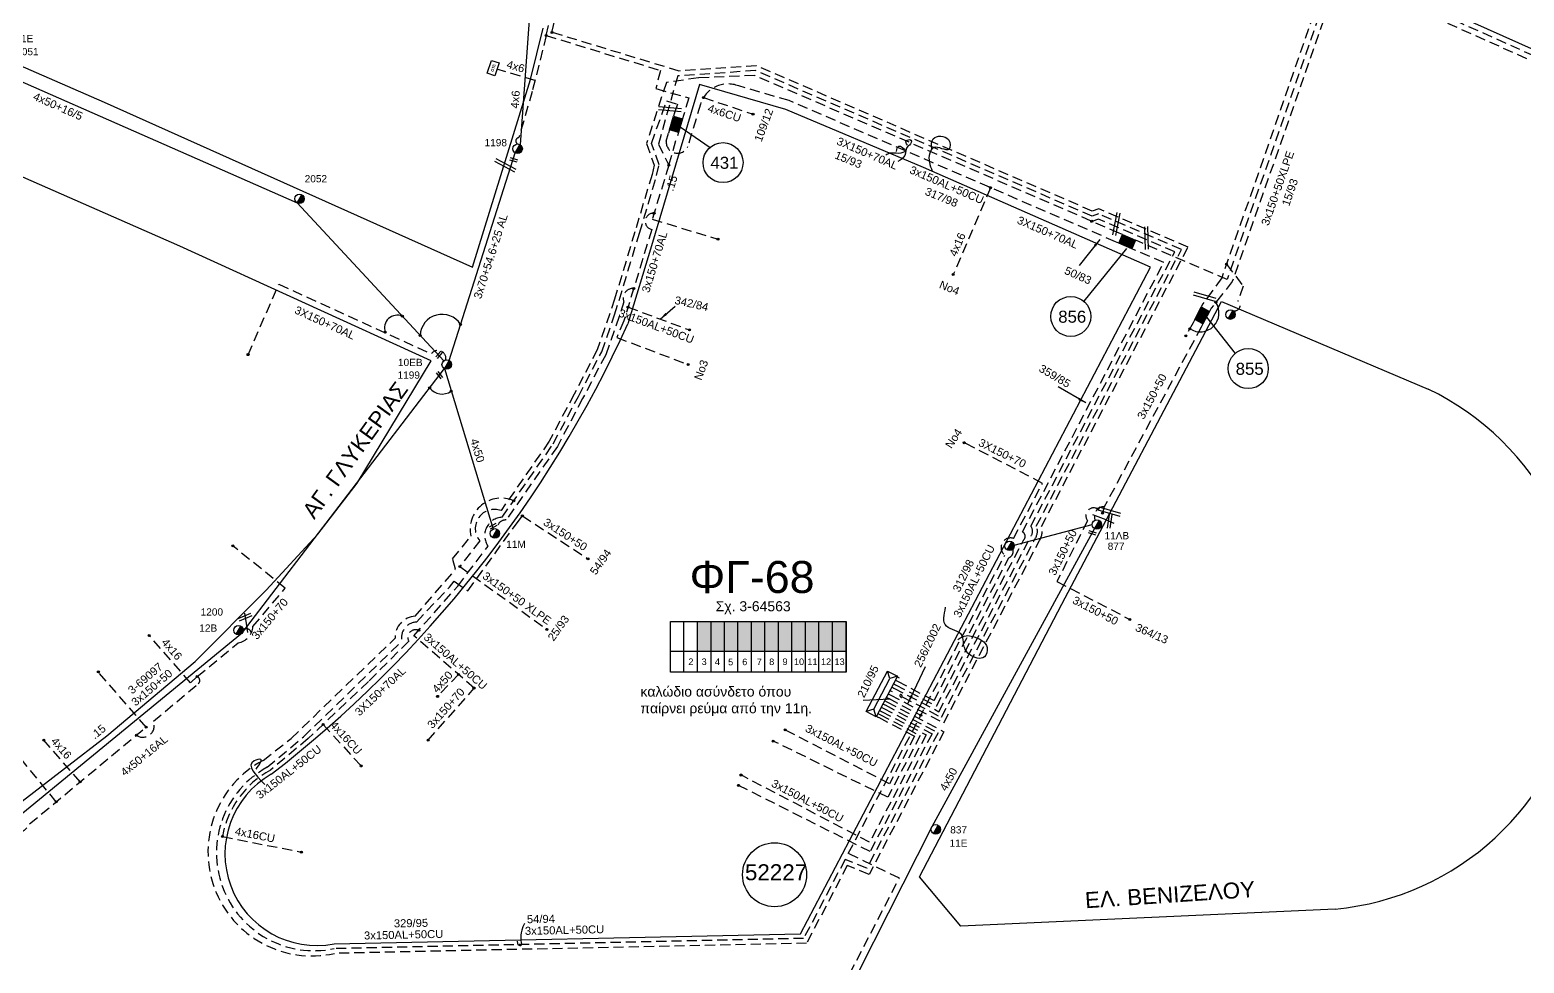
# Model space of a CAD drawing. Header units: millimetres. Extents: x -2590 to -1162, y 240 to 778.
# Drawn here: x -1652.4 to -1465.7, y 496 to 612.6 of the extents above; entities that cross this region are included whole.
import ezdxf
from ezdxf.enums import TextEntityAlignment as Align
from ezdxf.lldxf.tags import DXFTag

# ---------------------------------------------------------------- set-up
doc = ezdxf.new("R2010")
doc.units = ezdxf.units.MM
doc.linetypes.add('DASHED', pattern=[19.05, 12.7, -6.35])
for name, color, linetype in [('3x150+50', 7, 'Continuous'), ('3x150+50 XLPE', 7, 'SYN_LINE'), ('3x150+70', 7, 'Continuous'), ('3X150+70AL', 7, 'Continuous'), ('3x150AL+50CU', 7, 'Continuous'), ('4x16', 7, 'Continuous'), ('4x16CU', 7, 'Continuous'), ('4x50', 7, 'Continuous'), ('4x50+16_5', 7, 'Continuous'), ('4x50+16AL', 7, 'Continuous'), ('4x6', 7, 'SYN_LINE'), ('4x6CU', 7, 'Continuous'), ('Link Box 4 Διευθύνσεων', 7, 'Continuous'), ('Pillar OTE', 7, 'Continuous'), ('TEXT ΚΑΛΩΔΙΩΝ', 7, 'Continuous'), ('Άγνωστα', 7, 'Continuous'), ('ΑΓΝΩΣΤΟ ΕΝΑΕΡΙΟ ΚΑΛΩΔΙΟ', 7, 'Continuous'), ('ΑΓΝΩΣΤΟ ΥΠΟΓΕΙΟ ΚΑΛΩΔΙΟ', 7, 'DASHED'), ('Επιγραφές - Σχήματα', 7, 'Continuous'), ('Καλώδια ΧΤ   3x150+70AL', 7, 'DASHED'), ('Καλώδια ΧΤ   3x150AL+50CU', 7, 'DASHED'), ('Μηχανική τομή', 7, 'Continuous'), ('Στύλος ΦΜ', 7, 'Continuous'), ('Στύλος ΦΜ @ 1', 7, 'Continuous'), ('Συνδέσεις', 7, 'Continuous'), ('Συνεστραμμένα ΧΤ   3x70+54.6+25 AL', 7, 'SYN_LINE'), ('Τομή', 7, 'Continuous'), ('ΥΠΟΒΑΘΡΟ ΔΕΗ', 7, 'Continuous'), ('Υποσταθμός πόλεως', 7, 'Continuous'), ('Υπόβαθρο ΔΕΗ', 7, 'Continuous'), ('Υπόγεια Καλώδια Δικτύου ΧΤ   .10', 7, 'DASHED'), ('Υπόγεια Καλώδια Δικτύου ΧΤ   .15', 7, 'DASHED'), ('ΦΥΣΙΚΟ ΑΕΡΙΟ', 7, 'NATURAL_GAS_SUPPLY')]:
    doc.layers.add(name, color=color, linetype=linetype)
doc.styles.add('arial', font='ARIAL.TTF')
doc.styles.get("Standard").update_dxf_attribs({"font": 'ARIAL.TTF'})
tags = doc.linetypes.add('NATURAL_GAS_SUPPLY', pattern='A,12.7,-5.08,["ΦΑ",Standard,S=2.54,R=0,X=-2.54,Y=-1.27],-5.08', length=22.86).pattern_tags.tags
tags[6] = DXFTag(74, 10)
doc.linetypes.add('SYN_LINE', pattern='A,0.5,-0.0001,["/\\/\\/\\/",Standard,S=0.1,R=0,X=0,Y=-0.05],-0.25', length=0.7501)
doc.dimstyles.new('ISO-25', dxfattribs={"dimtxt": 2.5, "dimasz": 2.5, "dimexe": 1.25, "dimexo": 0.625, "dimtad": 1, "dimtxsty": 'Standard', "dimcen": 2.5, "dimadec": 0, "dimazin": 0, "dimtfac": 1, "dimtmove": 0, "dimatfit": 3, "dimfxl": 1, "dimarcsym": 0})

# ---------------------------------------------------------------- blocks, each defined once
blk = doc.blocks.new('ΥΠΑΡΧΩΝ ΤΣΙΜΕΝΤΕΝΙΟΣ ΣΤΥΛΟΣ')
at = {"layer": 'Στύλος ΦΜ'}
blk.add_hatch(color=256, dxfattribs=at).paths.add_polyline_path([(-1.29, -2.28, 0.574793), (2.62, 0, 0.268822), (1.3, 2.27)])
blk.add_line((-1.29, -2.28), (1.3, 2.27), dxfattribs=at)
blk.add_circle((0, 0), 2.62, dxfattribs=at)
at = {"layer": 'Στύλος ΦΜ', "flags": 4}
for tag, p in [('ΑΡΙΘΜΟΣ', (-4.68, 8.05)), ('ΤΥΠΟΣ', (-4.91, 3.03))]:
    blk.add_attdef(tag, p, '', height=4, dxfattribs=at)
blk = doc.blocks.new('ΥΠΟΣΤΑΘΜΟΣ ΠΟΛΕΩΣ 13 ΑΝΑΧΩΡΗΣΕΩΝ')
at = {"layer": 'Υποσταθμός πόλεως', "ltscale": 40}
for p, q in [((-11.12, -2.82), (-11.12, -4)), ((-9.53, -2.82), (-9.53, -4)), ((-7.77, -2.82), (-7.77, -4)), ((-5.99, -2.82), (-5.99, -4)), ((-4.14, -2.82), (-4.14, -4)), ((-2.3, -2.82), (-2.3, -4)), ((-0.43, -2.82), (-0.43, -4)), ((1.54, -2.82), (1.54, -4)), ((3.43, -2.82), (3.43, -4)), ((5.39, -2.82), (5.39, -4)), ((7.32, -2.82), (7.32, -4)), ((9.32, -2.82), (9.32, -4)), ((11.11, -2.82), (11.11, -4))]:
    blk.add_line(p, q, dxfattribs=at)
blk.add_lwpolyline([(-11.43, 2.82), (11.43, 2.82), (11.43, -2.82), (-11.43, -2.82)], close=True, dxfattribs=at)
for points in [[(-8.62, 0), (-11.43, 2.82)], [(-11.43, -2.82), (-8.62, 0)], [(-8.62, 0), (8.62, 0)], [(8.62, 0), (11.43, 2.82)], [(11.43, -2.82), (8.62, 0)]]:
    blk.add_lwpolyline(points, dxfattribs=at)
at = {"layer": 'Υποσταθμός πόλεως', "linetype": 'SYN_LINE', "ltscale": 40, "flags": 1}
for tag, p in [('ΜΕΤΑΣΧΗΜΑΤΙΣΜΟΣ', (12.22, 1.68)), ('ΙΣΧΥΣ', (12.2, -1.11)), ('ΑΡΙΘΜΟΣ', (12.32, -3.83))]:
    blk.add_attdef(tag, p, '', height=1.8, dxfattribs=at)
blk = doc.blocks.new('ΜΗΧΑΝΙΚΗ ΤΟΜΗ')
at = {"layer": 'Μηχανική τομή', "ltscale": 40}
for p, q in [((0, 0.76), (-3.79, 0.76)), ((0, -0.34), (-3.79, -0.34))]:
    blk.add_line(p, q, dxfattribs=at)
blk = doc.blocks.new('ΤΟΜΗ')
at = {"layer": 'Τομή', "ltscale": 40}
for p, q in [((-0.03, -1.92), (-11.4, -1.92)), ((-0.03, -3.42), (-11.4, -3.42))]:
    blk.add_line(p, q, dxfattribs=at)
blk = doc.blocks.new('_ΣΥΝΔΕΣΗ')
at = {"layer": 'Συνδέσεις', "linetype": 'SYN_LINE', "ltscale": 40}
blk.add_hatch(color=256, dxfattribs=at).paths.add_polyline_path([(0.5, -0.01, 1), (-0.5, -0.01, 1)])
at = {"layer": 'Συνδέσεις'}
blk.add_circle((0, -0.01), 0.5, dxfattribs=at)
blk = doc.blocks.new('LINK BOX 4 ΑΝΑΧΩΡΗΣΕΩΝ')
at = {"layer": 'Link Box 4 Διευθύνσεων', "ltscale": 40}
blk.add_hatch(color=256, dxfattribs=at).paths.add_polyline_path([(-3.54, 0), (-3.54, -4.67), (3.54, -4.67), (3.54, 0)])
for p, q in [((-3.54, 0), (-5.33, 0)), ((5.33, 0), (3.54, 0)), ((-3.54, -4.67), (-5.33, -4.67)), ((5.33, -4.67), (3.54, -4.67))]:
    blk.add_line(p, q, dxfattribs=at)
blk.add_lwpolyline([(-3.54, -4.67), (-3.54, 0), (3.54, 0), (3.54, -4.67)], close=True, dxfattribs=at)
blk = doc.blocks.new('PILLAR ΟΤΕ')
at = {"layer": 'Pillar OTE', "ltscale": 40}
blk.add_lwpolyline([(-3.31, 2.02), (3.39, 2.02), (3.39, -1.99), (-3.31, -1.99)], close=True, dxfattribs=at)
at = {"layer": 'Pillar OTE', "insert": (-1.81, 0.71), "char_height": 1.3575, "width": 109.961, "attachment_point": 1}
blk.add_mtext('{\\fArial|b1|i0|c161|p34;OTE}', dxfattribs=at)
blk = doc.blocks.new('τομή_')
at = {"layer": 'Επιγραφές - Σχήματα'}
for p, q in [((-1.29, -0.22), (0.13, 0.75)), ((-1.08, -0.46), (0.34, 0.51)), ((-0.66, 0.62), (-0.29, -0.37))]:
    blk.add_line(p, q, dxfattribs=at)

msp = doc.modelspace()

# ---------------------------------------------------------------- hatches: boundary and pattern name
at = {"layer": 'Καλώδια ΧΤ   3x150AL+50CU', "linetype": 'DASHED', "lineweight": -3, "ltscale": 0.2}
h = msp.add_hatch(color=27, dxfattribs=at)
h.dxf.hatch_style = 1
h.paths.add_polyline_path([(-1568.96, 535.04), (-1567.24, 535.03), (-1567.24, 538.72), (-1568.96, 538.72)])
h = msp.add_hatch(color=133, dxfattribs=at)
h.dxf.hatch_style = 1
h.paths.add_polyline_path([(-1565.59, 538.72), (-1567.24, 538.72), (-1567.24, 535.03), (-1565.59, 535.03)])
h = msp.add_hatch(color=62, dxfattribs=at)
h.dxf.hatch_style = 1
h.paths.add_polyline_path([(-1565.59, 535.03), (-1563.9, 535.03), (-1563.9, 538.72), (-1565.59, 538.72)])
h = msp.add_hatch(color=30, dxfattribs=at)
h.dxf.hatch_style = 1
h.paths.add_polyline_path([(-1563.9, 535.03), (-1562.2, 535.03), (-1562.2, 538.72), (-1563.9, 538.72)])
h = msp.add_hatch(color=2, dxfattribs=at)
h.dxf.hatch_style = 1
h.paths.add_polyline_path([(-1560.53, 535.03), (-1560.53, 538.72), (-1562.2, 538.72), (-1562.2, 535.03)])
h = msp.add_hatch(color=1, dxfattribs=at)
h.dxf.hatch_style = 1
h.paths.add_polyline_path([(-1558.84, 538.72), (-1560.53, 538.72), (-1560.53, 535.03), (-1558.84, 535.03)])
h = msp.add_hatch(color=85, dxfattribs=at)
h.dxf.hatch_style = 1
h.paths.add_polyline_path([(-1557.17, 538.72), (-1558.86, 538.72), (-1558.86, 535.03), (-1557.17, 535.03)])
h = msp.add_hatch(color=173, dxfattribs=at)
h.dxf.hatch_style = 1
h.paths.add_polyline_path([(-1555.48, 538.71), (-1557.18, 538.71), (-1557.18, 535.03), (-1555.48, 535.02)])
h = msp.add_hatch(color=5, dxfattribs=at)
h.dxf.hatch_style = 1
h.paths.add_polyline_path([(-1553.79, 538.71), (-1555.48, 538.71), (-1555.48, 535.02), (-1553.79, 535.02)])
h = msp.add_hatch(color=151, dxfattribs=at)
h.dxf.hatch_style = 1
h.paths.add_polyline_path([(-1552.09, 538.71), (-1553.79, 538.71), (-1553.79, 535.02), (-1552.09, 535.02)])
h = msp.add_hatch(color=6, dxfattribs=at)
h.dxf.hatch_style = 1
h.paths.add_polyline_path([(-1550.4, 538.71), (-1552.09, 538.71), (-1552.09, 535.02), (-1550.4, 535.02)])

# ---------------------------------------------------------------- linework, layer by layer
at = {"layer": '3x150+50', "color": 30, "linetype": 'DASHED', "lineweight": -3, "ltscale": 0.1}
for points in [[(-1506.02, 575.52), (-1518.14, 553.07, 0.5406), (-1519.28, 551.39, -11.414149)], [(-1518.93, 552.79, 0.81089), (-1520.24, 551.32), (-1524.06, 543.71), (-1514.94, 538.99)]]:
    msp.add_lwpolyline(points, format="xyb", dxfattribs=at)
msp.add_lwpolyline([(-1507.05, 576.06), (-1507.94, 574.41)], dxfattribs=at)
at = {"layer": '3x150+50', "color": 2, "linetype": 'DASHED', "lineweight": -3, "ltscale": 0.1}
msp.add_lwpolyline([(-1599.96, 543.01), (-1599.36, 543.75), (-1597.66, 542.56), (-1591.48, 551.05), (-1590.84, 551.93), (-1582.64, 546.56)], dxfattribs=at)
at = {"layer": '3x150+50', "color": 1, "linetype": 'DASHED', "lineweight": -3, "ltscale": 0.1}
msp.add_lwpolyline([(-1637.83, 525.53), (-1643.81, 532.43)], dxfattribs=at)
at = {"layer": '3x150+50 XLPE', "color": 30, "linetype": 'DASHED', "lineweight": -3, "ltscale": 0.1}
msp.add_lwpolyline([(-1486.43, 642.77), (-1478.65, 639.88), (-1486.95, 617.6), (-1490.11, 615.67), (-1502.14, 581.21), (-1504.78, 577.87)], dxfattribs=at)
at = {"layer": '3x150+50 XLPE', "color": 6, "linetype": 'DASHED', "lineweight": -3, "ltscale": 0.1}
msp.add_lwpolyline([(-1598.64, 545.59), (-1587.77, 537.75)], dxfattribs=at)
at = {"layer": '3x150+70', "color": 1, "linetype": 'DASHED', "lineweight": -3, "ltscale": 0.1}
msp.add_lwpolyline([(-1525.86, 555.99), (-1535.64, 561.07)], dxfattribs=at)
msp.add_lwpolyline([(-1631.45, 531.85), (-1626.35, 536.06, 0.342453), (-1624.49, 538.1), (-1620.47, 542.9), (-1627.01, 548.17)], format="xyb", dxfattribs=at)
at = {"layer": '3x150+70', "color": 85, "linetype": 'DASHED', "lineweight": -3, "ltscale": 0.1}
msp.add_lwpolyline([(-1602.62, 523.9), (-1596.84, 530.38)], dxfattribs=at)
at = {"layer": '3x150+70', "color": 1, "linetype": 'DASHED', "lineweight": -3, "ltscale": 0.1}
msp.add_arc((-1625.34, 537.17), 0.655, 13.1552, 125.6395, dxfattribs=at)
at = {"layer": '3X150+70AL', "color": 5, "linetype": 'DASHED', "lineweight": -3, "ltscale": 0.1}
msp.add_lwpolyline([(-1516.74, 586.18), (-1557.5, 603.81), (-1563.81, 605.64, 0.43247), (-1568.6, 603.36), (-1570.17, 598.09, -0.856005), (-1572.86, 598.74), (-1572.58, 599.73)], format="xyb", dxfattribs=at)
at = {"layer": '3X150+70AL', "color": 6, "linetype": 'DASHED', "lineweight": -3, "ltscale": 0.1}
msp.add_lwpolyline([(-1625.11, 572.06), (-1621.26, 580.87), (-1602.2, 572.17, -0.811904), (-1600.41, 571.41, -694.560373)], format="xyb", dxfattribs=at)
at = {"layer": '3X150+70AL', "color": 85, "linetype": 'DASHED', "lineweight": -3, "ltscale": 0.1}
msp.add_lwpolyline([(-1603.8, 537.62, 0.695798), (-1605.04, 536.27), (-1610.07, 531.24), (-1617.58, 524.1), (-1622.32, 520.16, 0.226917), (-1628.31, 511.87)], format="xyb", dxfattribs=at)
at = {"layer": '3x150AL+50CU', "color": 85, "linetype": 'DASHED', "lineweight": -3, "ltscale": 0.1}
msp.add_lwpolyline([(-1545.32, 528.71), (-1538.17, 524.96), (-1547.53, 507.12), (-1550.24, 508.24), (-1555.33, 498.54), (-1614.32, 497.26, -0.874096), (-1623.22, 521.38), (-1619.74, 524.11), (-1606.72, 536.63, -0.412815), (-1604.21, 539.4), (-1599.19, 545.25), (-1599.56, 546.54), (-1597.28, 549.4, -0.611648), (-1591.92, 553.82)], format="xyb", dxfattribs=at)
at = {"layer": '3x150AL+50CU', "color": 2, "linetype": 'DASHED', "lineweight": -3, "ltscale": 0.1}
msp.add_lwpolyline([(-1545.53, 528.3), (-1538.91, 524.83), (-1547.81, 507.89), (-1550.52, 509.01), (-1555.7, 499.13), (-1614.34, 497.86, -0.862003), (-1622.73, 520.51), (-1618.16, 524.33), (-1605.89, 536.28, -0.468856), (-1604.06, 538.66), (-1599.96, 543.01)], format="xyb", dxfattribs=at)
at = {"layer": '3x150AL+50CU', "color": 62, "linetype": 'DASHED', "lineweight": -3, "ltscale": 0.1}
msp.add_lwpolyline([(-1545.75, 527.89), (-1539.66, 524.7), (-1547.39, 509.98), (-1563.85, 518.26)], dxfattribs=at)
at = {"layer": '3x150AL+50CU', "color": 30, "linetype": 'DASHED', "lineweight": -3, "ltscale": 0.1}
msp.add_lwpolyline([(-1545.95, 527.5), (-1540.4, 524.58), (-1547.45, 511.14), (-1563.52, 519.55)], dxfattribs=at)
at = {"layer": '3x150AL+50CU', "color": 133, "linetype": 'DASHED', "lineweight": -3, "ltscale": 0.1}
msp.add_lwpolyline([(-1546.16, 527.11), (-1541.13, 524.47), (-1545.18, 516.76), (-1559.49, 523.79)], dxfattribs=at)
at = {"layer": '3x150AL+50CU', "color": 27, "linetype": 'DASHED', "lineweight": -3, "ltscale": 0.1}
msp.add_lwpolyline([(-1546.34, 526.76), (-1541.85, 524.4), (-1544.96, 518.46), (-1558.02, 525.18)], dxfattribs=at)
at = {"layer": '4x16', "color": 5, "linetype": 'DASHED', "lineweight": -3, "ltscale": 0.1}
msp.add_lwpolyline([(-1532.34, 592.93), (-1537.01, 582.1)], dxfattribs=at)
at = {"layer": '4x16', "color": 1, "linetype": 'DASHED', "lineweight": -3, "ltscale": 0.1}
for points in [[(-1632.3, 531.07), (-1637.46, 536.98)], [(-1631.45, 531.85), (-1632.3, 531.07)], [(-1649.08, 516.2), (-1656.74, 525.56)], [(-1646.08, 518.68), (-1650.63, 523.92)]]:
    msp.add_lwpolyline(points, dxfattribs=at)
at = {"layer": '4x16CU', "color": 85, "linetype": 'DASHED', "lineweight": -3, "ltscale": 0.1}
for points in [[(-1615.74, 525.86), (-1610.98, 520.68)], [(-1628.31, 511.87), (-1618.45, 509.92)]]:
    msp.add_lwpolyline(points, dxfattribs=at)
at = {"layer": '4x50', "color": 27, "linetype": 'Continuous', "lineweight": -3, "ltscale": 0.1}
msp.add_lwpolyline([(-1600.58, 570.32), (-1594.5, 550.28)], dxfattribs=at)
at = {"layer": '4x50', "color": 151, "linetype": 'Continuous', "lineweight": -3, "ltscale": 0.1}
msp.add_lwpolyline([(-1519.35, 550.33), (-1539.7, 513.07), (-1554.23, 484.33)], dxfattribs=at)
at = {"layer": '4x50', "color": 85, "linetype": 'DASHED', "lineweight": -3, "ltscale": 0.1}
msp.add_lwpolyline([(-1598.82, 532.11), (-1601.42, 529.38)], dxfattribs=at)
at = {"layer": '4x50+16_5', "color": 6, "linetype": 'Continuous', "lineweight": -3, "ltscale": 0.1}
msp.add_lwpolyline([(-1685.64, 621.21), (-1655.02, 606.91), (-1618.98, 591.04), (-1600.65, 571.3)], dxfattribs=at)
at = {"layer": '4x50+16AL', "color": 27, "linetype": 'Continuous', "lineweight": -3, "ltscale": 0.1}
msp.add_lwpolyline([(-1681.86, 511.62), (-1653.97, 514.25), (-1625.79, 537.37), (-1600.58, 570.32)], dxfattribs=at)
at = {"layer": '4x6', "color": 5, "linetype": 'SYN_LINE', "lineweight": -3, "ltscale": 10}
msp.add_lwpolyline([(-1589.83, 616.21), (-1591.13, 598.32)], dxfattribs=at)
at = {"layer": '4x6', "color": 5, "linetype": 'DASHED', "lineweight": -3, "ltscale": 0.1}
msp.add_lwpolyline([(-1589.26, 606.33), (-1594.01, 607.72)], dxfattribs=at)
at = {"layer": '4x6CU', "color": 5, "linetype": 'DASHED', "lineweight": -3, "ltscale": 0.1}
msp.add_lwpolyline([(-1568.22, 604.18), (-1562.02, 602.12)], dxfattribs=at)
at = {"layer": 'Pillar OTE', "lineweight": -3, "ltscale": 40}
for points in [[(-1572.34, 532.4), (-1572.34, 538.72), (-1550.4, 538.71), (-1550.4, 532.38), (-1572.34, 532.4)], [(-1570.68, 532.4), (-1570.68, 538.72)], [(-1568.96, 532.4), (-1568.96, 538.72)], [(-1567.24, 532.39), (-1567.24, 538.72)], [(-1565.59, 532.39), (-1565.59, 538.72)], [(-1563.9, 532.39), (-1563.9, 538.72)], [(-1562.2, 532.39), (-1562.2, 538.72)], [(-1560.53, 532.39), (-1560.53, 538.72)], [(-1558.84, 532.39), (-1558.84, 538.72)], [(-1557.17, 532.38), (-1557.17, 538.71)], [(-1555.48, 532.38), (-1555.48, 538.71)], [(-1553.79, 532.38), (-1553.79, 538.71)], [(-1552.09, 532.38), (-1552.09, 538.71)], [(-1550.4, 532.38), (-1550.4, 538.71)], [(-1572.34, 535.04), (-1550.4, 535.02)]]:
    msp.add_lwpolyline(points, dxfattribs=at)
at = {"layer": 'ΑΓΝΩΣΤΟ ΕΝΑΕΡΙΟ ΚΑΛΩΔΙΟ', "color": 30, "linetype": 'Continuous', "lineweight": -3, "ltscale": 0.1}
msp.add_lwpolyline([(-1518.14, 553.07), (-1518.36, 552.27)], dxfattribs=at)
at = {"layer": 'ΑΓΝΩΣΤΟ ΥΠΟΓΕΙΟ ΚΑΛΩΔΙΟ', "color": 151, "lineweight": -3, "ltscale": 0.1}
msp.add_lwpolyline([(-1486.65, 642.2), (-1479.53, 639.54), (-1487.52, 618.07), (-1490.69, 616.13), (-1502.8, 581.44), (-1513.83, 586.19)], dxfattribs=at)
at = {"layer": 'ΑΓΝΩΣΤΟ ΥΠΟΓΕΙΟ ΚΑΛΩΔΙΟ', "color": 27, "lineweight": -3, "ltscale": 0.1}
msp.add_lwpolyline([(-1487.32, 640.48), (-1482.14, 638.55), (-1489.15, 619.71), (-1453.84, 603.91), (-1452.36, 602.89), (-1426.93, 591.51, 0.196898), (-1405.69, 595.61, -0.976434), (-1405.34, 595.31), (-1406.33, 594.7)], format="xyb", dxfattribs=at)
at = {"layer": 'ΑΓΝΩΣΤΟ ΥΠΟΓΕΙΟ ΚΑΛΩΔΙΟ', "color": 62, "lineweight": -3, "ltscale": 0.1}
msp.add_lwpolyline([(-1487.1, 641.05), (-1481.27, 638.88), (-1488.27, 620.08), (-1453.23, 604.4, 0.435143), (-1451.45, 603.61)], format="xyb", dxfattribs=at)
at = {"layer": 'ΑΓΝΩΣΤΟ ΥΠΟΓΕΙΟ ΚΑΛΩΔΙΟ', "color": 6, "lineweight": -3, "ltscale": 0.1}
for points in [[(-1487.54, 639.9), (-1483.01, 638.21), (-1489.33, 621.26, -0.229633), (-1491.35, 616.36), (-1503.46, 581.67), (-1505.81, 578.42)], [(-1502.86, 583.39), (-1500.78, 580.61), (-1501.44, 578.81, -0.849248), (-1502.09, 577.58, 0.357313)]]:
    msp.add_lwpolyline(points, format="xyb", dxfattribs=at)
at = {"layer": 'Καλώδια ΧΤ   3x150+70AL', "color": 5, "linetype": 'DASHED', "lineweight": -3, "ltscale": 0.1}
for points in [[(-1574.39, 589.73, 0.933146), (-1574.68, 587.71), (-1578.16, 576.3), (-1579.04, 574.21)], [(-1576.93, 580.35, 0.536775), (-1578.16, 578.67), (-1578.74, 576.84), (-1580.43, 572.06), (-1583.31, 566.58), (-1586.46, 560.61), (-1592.86, 551.41, 0.459073), (-1593.98, 550.25)]]:
    msp.add_lwpolyline(points, format="xyb", dxfattribs=at)
msp.add_lwpolyline([(-1579.04, 574.21), (-1570.11, 570.83)], dxfattribs=at)
at = {"layer": 'Καλώδια ΧΤ   3x150AL+50CU', "color": 5, "linetype": 'DASHED', "lineweight": -3, "ltscale": 0.1}
for points in [[(-1587.85, 611.94, 0.380479), (-1608.04, 651.73, 0.20553), (-1609.36, 652.54)], [(-1587.85, 611.94), (-1589.61, 604.94), (-1591.27, 599.18, 0.766105), (-1591.43, 598.39, 3.966837)], [(-1543.37, 529.33), (-1538.49, 526.76), (-1526.77, 549.1, 0.259627), (-1526.63, 550.65), (-1508.5, 585.2), (-1518.84, 589.65), (-1519.67, 589.37), (-1561.71, 607.56), (-1571.43, 606.89), (-1573.84, 598.37), (-1572.54, 595.76)], [(-1544.21, 530.83), (-1539.11, 528.16), (-1528.23, 548.88, 0.522536), (-1528.36, 549.93), (-1510.71, 583.57), (-1510.71, 583.57), (-1514.3, 585.12)]]:
    msp.add_lwpolyline(points, format="xyb", dxfattribs=at)
at = {"layer": 'Καλώδια ΧΤ   3x150AL+50CU', "color": 173, "linetype": 'DASHED', "lineweight": -3, "ltscale": 0.1}
msp.add_lwpolyline([(-1544.87, 529.56), (-1538.18, 526.05), (-1526.28, 548.76, 0.222666), (-1525.98, 550.6), (-1507.67, 585.5), (-1518.82, 590.29), (-1519.64, 590.01), (-1561.61, 608.17), (-1571.26, 607.5), (-1587.13, 612.33)], format="xyb", dxfattribs=at)
at = {"layer": 'Καλώδια ΧΤ   3x150AL+50CU', "color": 5, "linetype": 'DASHED', "lineweight": -3, "ltscale": 0.1}
for points in [[(-1587.85, 611.94), (-1573.59, 607.58), (-1574.15, 605.31), (-1570.03, 604.15), (-1570.71, 601.95)], [(-1577.64, 578.01), (-1569.97, 575.15)]]:
    msp.add_lwpolyline(points, dxfattribs=at)
at = {"layer": 'Καλώδια ΧΤ   3x150AL+50CU', "color": 6, "linetype": 'DASHED', "lineweight": -3, "ltscale": 0.1}
for points in [[(-1516.28, 587.25), (-1561.81, 606.95), (-1561.81, 606.95), (-1568.82, 606.64), (-1572.85, 606.09), (-1575.32, 598.47), (-1574.38, 595.74), (-1574.64, 594.59), (-1576.78, 587.41), (-1579.31, 579.02), (-1579.31, 579.02), (-1581.48, 572.67), (-1584.37, 567.14), (-1587.49, 561.24), (-1593.5, 552.59, 0.765614), (-1596.17, 548.82), (-1598.64, 545.59)], [(-1544.43, 530.41), (-1538.8, 527.46), (-1527.27, 549.43, 0.331492), (-1527.32, 550.63), (-1509.33, 584.91), (-1518.87, 589.01), (-1519.71, 588.72)]]:
    msp.add_lwpolyline(points, format="xyb", dxfattribs=at)
at = {"layer": 'Καλώδια ΧΤ   3x150AL+50CU', "color": 85, "linetype": 'DASHED', "lineweight": -3, "ltscale": 0.1}
msp.add_lwpolyline([(-1596.84, 530.38), (-1604.39, 536.95), (-1598.91, 543.15), (-1595.13, 548.14, -0.592835), (-1593.36, 551.75), (-1586.98, 560.93), (-1583.84, 566.86), (-1580.93, 572.43), (-1579.31, 577.03), (-1579.31, 577.03), (-1576.21, 587.24), (-1574.06, 594.44), (-1573.76, 595.78), (-1574.69, 598.47), (-1572.82, 603.8), (-1571.45, 603.36), (-1571.83, 602.29)], format="xyb", dxfattribs=at)
at = {"layer": 'Καλώδια ΧΤ   3x150AL+50CU', "color": 1, "linetype": 'DASHED', "lineweight": -3, "ltscale": 0.1}
for points in [[(-1550.63, 484.77), (-1553.3, 484.75, -0.60825), (-1554.34, 486.28), (-1543.74, 506.64), (-1550.12, 509.75), (-1530.57, 547.02, -0.844289), (-1529.47, 549.11), (-1525.86, 555.99)], [(-1639.06, 524.52, 0.751789), (-1636.94, 526.27), (-1631.33, 530.94, 0.550445), (-1631.45, 531.85)]]:
    msp.add_lwpolyline(points, format="xyb", dxfattribs=at)
at = {"layer": 'Καλώδια ΧΤ   3x150AL+50CU', "color": 151, "linetype": 'DASHED', "lineweight": -3, "ltscale": 0.1}
msp.add_lwpolyline([(-1543.98, 531.27), (-1539.41, 528.87), (-1530.07, 546.69, 0.415144), (-1529.57, 547.75)], format="xyb", dxfattribs=at)
at = {"layer": 'Καλώδια ΧΤ   3x150AL+50CU', "color": 1, "linetype": 'DASHED', "lineweight": -3, "ltscale": 0.1}
msp.add_lwpolyline([(-1545.1, 529.13), (-1541.07, 527.01)], dxfattribs=at)
at = {"layer": 'Καλώδια ΧΤ   3x150AL+50CU', "color": 5, "linetype": 'DASHED', "lineweight": -3, "ltscale": 0.1}
msp.add_open_spline([(-1543.37, 529.33), (-1543.4, 529.6), (-1543.67, 529.62), (-1543.7, 529.43), (-1543.57, 529.26), (-1543.47, 529.24)], degree=3, dxfattribs=at)
at = {"layer": 'Συνεστραμμένα ΧΤ   3x70+54.6+25 AL', "color": 6, "linetype": 'SYN_LINE', "lineweight": -3, "ltscale": 10}
msp.add_lwpolyline([(-1600, 571.34), (-1591.72, 597.29)], dxfattribs=at)
at = {"layer": 'Συνεστραμμένα ΧΤ   3x70+54.6+25 AL', "color": 151, "linetype": 'SYN_LINE', "lineweight": -3, "ltscale": 10}
msp.add_lwpolyline([(-1529.39, 548.27), (-1519.65, 550.84)], dxfattribs=at)
at = {"layer": 'ΥΠΟΒΑΘΡΟ ΔΕΗ', "lineweight": -3}
for points in [[(-1457.72, 679.49), (-1481.3, 617.73), (-1425.96, 592.97)], [(-1685.31, 622.07), (-1643.08, 603.6), (-1597.08, 583), (-1589.81, 606.45), (-1588.25, 612.84)], [(-1658.67, 512.19), (-1642.76, 524.43), (-1631.73, 533.74), (-1622.86, 542.66), (-1616.4, 549.64), (-1611.49, 556.01), (-1602.25, 571.31), (-1633.62, 585.64), (-1691.09, 610.85)], [(-1614.35, 498.46), (-1556.07, 499.72), (-1512.37, 582.98), (-1540.72, 595.46), (-1557.91, 602.68), (-1568.72, 605.82), (-1574.7, 585.66), (-1577.66, 575.91)], [(-1489.29, 502.8), (-1536.06, 500.67), (-1541.22, 506.84), (-1523.45, 540.88), (-1503.49, 578.73), (-1477.68, 567.77)], [(-1517.92, 551.42), (-1519.57, 552.04)], [(-1625.39, 538.75), (-1625.17, 537.36)]]:
    msp.add_lwpolyline(points, dxfattribs=at)
at = {"layer": 'ΥΠΟΒΑΘΡΟ ΔΕΗ', "lineweight": -3, "ltscale": 0.1}
for centre, radius, start, end in [((-1606.46, 575.4), 1.6, 66.859, 199.0737), ((-1600.87, 574.38), 2.73, 32.3604, 177.9909), ((-1506.17, 577.29), 2.37, 237.0306, 33.6144), ((-1600.86, 569.13), 1.98, 217.6864, 304.7576)]:
    msp.add_arc(centre, radius, start, end, dxfattribs=at)
at = {"layer": 'ΥΠΟΒΑΘΡΟ ΔΕΗ', "lineweight": -3}
for centre, radius, start, end in [((-1713.58, 637.78), 149.34, 307.7115, 335.525), ((-1492.51, 536.9), 34.25, 275.391, 64.3482), ((-1616.54, 509.7), 11.45, 119.7794, 281.0407)]:
    msp.add_arc(centre, radius, start, end, dxfattribs=at)
for points in [[(-1539.7, 597.77), (-1539.5, 599.04), (-1537.61, 598.93), (-1537.53, 597.75), (-1539.45, 597.93), (-1539.95, 597.24), (-1539.64, 594.99)], [(-1544.08, 597.47), (-1543.82, 598.12), (-1543.03, 597.55), (-1543.82, 597.22), (-1544.93, 597.23), (-1545.44, 597.01)], [(-1542.74, 598.26), (-1542.9, 598.77), (-1542.3, 598.88), (-1542.47, 598.25), (-1542.69, 598.1), (-1543.06, 596.96), (-1543.91, 596.22)], [(-1536.44, 536.5), (-1535.38, 536.95), (-1534.55, 536.85), (-1532.78, 535.46), (-1533.1, 534.31), (-1535.02, 534.66), (-1535.72, 535.91), (-1535.86, 536.93), (-1537.87, 538.15), (-1537.96, 540.5)], [(-1624.11, 520.29), (-1623.53, 521.49), (-1624.36, 521.32), (-1623.02, 518.37)]]:
    msp.add_spline(points, degree=3, dxfattribs=at)
msp.add_open_spline([(-1590.58, 501), (-1591.21, 499.76), (-1590.87, 498.37), (-1591.05, 498.09), (-1591.47, 498.35), (-1591.43, 498.79)], degree=3, dxfattribs=at)
at = {"layer": 'Υπόβαθρο ΔΕΗ', "lineweight": -3}
for points in [[(-1571.12, 600.55), (-1567.39, 597.97)], [(-1515.38, 585.33), (-1520.7, 578.75)], [(-1505.37, 576.75), (-1501.78, 572.22)]]:
    msp.add_lwpolyline(points, dxfattribs=at)
for centre in [(-1565.77, 596.06), (-1522.32, 576.84), (-1500.15, 570.33)]:
    msp.add_circle(centre, 2.5, dxfattribs=at)
at = {"layer": 'Υπόβαθρο ΔΕΗ', "lineweight": -3, "ltscale": 0.1}
msp.add_circle((-1559.33, 507.09), 4, dxfattribs=at)
at = {"layer": 'Υπόγεια Καλώδια Δικτύου ΧΤ   .10', "color": 173, "linetype": 'DASHED', "lineweight": -3, "ltscale": 0.1}
msp.add_arc((-1620.31, 620.48), 34.16, 346.1895, 33.6963, dxfattribs=at)
at = {"layer": 'Υπόγεια Καλώδια Δικτύου ΧΤ   .15', "color": 5, "linetype": 'DASHED', "lineweight": -3, "ltscale": 0.1}
for points in [[(-1572.54, 595.76), (-1571.47, 599.4)], [(-1572.54, 595.76), (-1574.61, 588.99), (-1566.4, 586.5)]]:
    msp.add_lwpolyline(points, dxfattribs=at)
at = {"layer": 'Υπόγεια Καλώδια Δικτύου ΧΤ   .15', "color": 1, "linetype": 'DASHED', "lineweight": -3, "ltscale": 0.1}
msp.add_lwpolyline([(-1655.58, 512.95, 0.527548), (-1652.4, 513.43), (-1637.84, 525.54)], format="xyb", dxfattribs=at)

# ---------------------------------------------------------------- block references
at = {"layer": 'Link Box 4 Διευθύνσεων', "lineweight": -3}
for p, xscale, yscale, zscale, rotation in [((-1572.21, 601.01), 0.2499999999999997, 0.2499999999999997, 0.2499999999999997, 73.45285643760931), ((-1515.06, 586.72), 0.2499999999999996, 0.2499999999999996, 0.2499999999999996, 336.6021078755791), ((-1506.43, 577.24), 0.2499999999999996, 0.2499999999999996, 0.2499999999999996, 62.19367138701966)]:
    msp.add_blockref('LINK BOX 4 ΑΝΑΧΩΡΗΣΕΩΝ', p, dxfattribs=dict(at, xscale=xscale, yscale=yscale, zscale=zscale, rotation=rotation))
at = {"layer": 'Pillar OTE', "linetype": 'Continuous', "lineweight": -3, "xscale": 0.25, "yscale": 0.25, "rotation": 72.15555066218589}
msp.add_blockref('PILLAR ΟΤΕ', (-1594.48, 607.86), dxfattribs=at)
at = {"layer": 'Επιγραφές - Σχήματα'}
for p, rotation in [((-1517.01, 551.48), 46.97950465974979), ((-1625.03, 539.05), 348.7596542369203)]:
    msp.add_blockref('τομή_', p, dxfattribs=dict(at, rotation=rotation))
at = {"layer": 'Μηχανική τομή', "lineweight": -3}
for p, xscale, yscale, zscale, rotation in [((-1592.37, 596.61), 0.2499999999999677, 0.2499999999999677, 0.2499999999999677, 163.0441804837967), ((-1601.59, 571.73), 0.2499999999999677, 0.2499999999999677, 0.2499999999999677, 229.0359132705886), ((-1601.47, 569.93), 0.2499999999999676, 0.2499999999999676, 0.2499999999999676, 127.6112509917474), ((-1594.92, 550.47), 0.2499999999999677, 0.2499999999999677, 0.2499999999999677, 208.586378976689), ((-1520.1, 550.02), 0.2499999999999677, 0.2499999999999677, 0.2499999999999677, 163.0441804837967)]:
    msp.add_blockref('ΜΗΧΑΝΙΚΗ ΤΟΜΗ', p, dxfattribs=dict(at, xscale=xscale, yscale=yscale, zscale=zscale, rotation=rotation))
at = {"layer": 'Στύλος ΦΜ @ 1', "lineweight": -3, "ltscale": 40}
ref = msp.add_blockref('ΥΠΑΡΧΩΝ ΤΣΙΜΕΝΤΕΝΙΟΣ ΣΤΥΛΟΣ', (-1654.73, 607.43), dxfattribs=dict(at, xscale=0.2249999999999943, yscale=0.2249999999999943, zscale=0.2249999999999943))
ref.add_attrib('ΤΥΠΟΣ', '11E', dxfattribs={"layer": 'Στύλος ΦΜ', "height": 0.9, "flags": 4}).set_placement((-1654.17, 610.84), align=Align.BOTTOM_LEFT)
ref.add_attrib('ΑΡΙΘΜΟΣ', '2051', (-1654.07, 609.48), dxfattribs={"layer": 'Στύλος ΦΜ', "height": 0.9, "flags": 4})
ref = msp.add_blockref('ΥΠΑΡΧΩΝ ΤΣΙΜΕΝΤΕΝΙΟΣ ΣΤΥΛΟΣ', (-1591.43, 597.8), dxfattribs=dict(at, xscale=0.2249999999999943, yscale=0.2249999999999943, zscale=0.2249999999999943))
ref.add_attrib('ΑΡΙΘΜΟΣ', '1198', (-1595.56, 598.11), dxfattribs={"layer": 'Στύλος ΦΜ', "height": 0.9, "flags": 4})
ref = msp.add_blockref('ΥΠΑΡΧΩΝ ΤΣΙΜΕΝΤΕΝΙΟΣ ΣΤΥΛΟΣ', (-1618.69, 591.55), dxfattribs=dict(at, xscale=0.2249999999999943, yscale=0.2249999999999943, zscale=0.2249999999999943))
ref.add_attrib('ΑΡΙΘΜΟΣ', '2052', (-1618.03, 593.6), dxfattribs={"layer": 'Στύλος ΦΜ', "height": 0.9, "flags": 4})
for p, xscale, yscale, zscale in [((-1502.38, 577.07), 0.225, 0.225, 0.225), ((-1529.97, 548.18), 0.2249999999999943, 0.2249999999999943, 0.2249999999999943)]:
    msp.add_blockref('ΥΠΑΡΧΩΝ ΤΣΙΜΕΝΤΕΝΙΟΣ ΣΤΥΛΟΣ', p, dxfattribs=dict(at, xscale=xscale, yscale=yscale, zscale=zscale))
ref = msp.add_blockref('ΥΠΑΡΧΩΝ ΤΣΙΜΕΝΤΕΝΙΟΣ ΣΤΥΛΟΣ', (-1600.29, 570.83), dxfattribs=dict(at, xscale=0.2249999999999943, yscale=0.2249999999999943, zscale=0.2249999999999943))
ref.add_attrib('ΤΥΠΟΣ', '10EB', dxfattribs={"layer": 'Στύλος ΦΜ', "height": 0.9, "flags": 4}).set_placement((-1606.38, 570.38), align=Align.BOTTOM_LEFT)
ref.add_attrib('ΑΡΙΘΜΟΣ', '1199', (-1606.43, 569.07), dxfattribs={"layer": 'Στύλος ΦΜ', "height": 0.9, "flags": 4})
ref = msp.add_blockref('ΥΠΑΡΧΩΝ ΤΣΙΜΕΝΤΕΝΙΟΣ ΣΤΥΛΟΣ', (-1519.06, 550.84), dxfattribs=dict(at, xscale=0.2249999999999943, yscale=0.2249999999999943, zscale=0.2249999999999943))
ref.add_attrib('ΤΥΠΟΣ', '11ΛΒ', dxfattribs={"layer": 'Στύλος ΦΜ', "height": 0.9, "flags": 4}).set_placement((-1518.11, 548.73), align=Align.BOTTOM_LEFT)
ref.add_attrib('ΑΡΙΘΜΟΣ', '877', (-1517.71, 547.68), dxfattribs={"layer": 'Στύλος ΦΜ', "height": 0.9, "flags": 4})
ref = msp.add_blockref('ΥΠΑΡΧΩΝ ΤΣΙΜΕΝΤΕΝΙΟΣ ΣΤΥΛΟΣ', (-1594.27, 549.74), dxfattribs=dict(at, xscale=0.2249999999999943, yscale=0.2249999999999943, zscale=0.2249999999999943))
ref.add_attrib('ΤΥΠΟΣ', '11M', dxfattribs={"layer": 'Στύλος ΦΜ', "height": 0.9, "flags": 4}).set_placement((-1592.86, 547.66), align=Align.BOTTOM_LEFT)
ref = msp.add_blockref('ΥΠΑΡΧΩΝ ΤΣΙΜΕΝΤΕΝΙΟΣ ΣΤΥΛΟΣ', (-1626.31, 537.64), dxfattribs=dict(at, xscale=0.2249999999999943, yscale=0.2249999999999943, zscale=0.2249999999999943))
ref.add_attrib('ΤΥΠΟΣ', '12B', dxfattribs={"layer": 'Στύλος ΦΜ', "height": 0.9, "flags": 4}).set_placement((-1631.2, 537.19), align=Align.BOTTOM_LEFT)
ref.add_attrib('ΑΡΙΘΜΟΣ', '1200', (-1631.03, 539.47), dxfattribs={"layer": 'Στύλος ΦΜ', "height": 0.9, "flags": 4})
ref = msp.add_blockref('ΥΠΑΡΧΩΝ ΤΣΙΜΕΝΤΕΝΙΟΣ ΣΤΥΛΟΣ', (-1539.2, 512.76), dxfattribs=dict(at, xscale=0.2249999999999943, yscale=0.2249999999999943, zscale=0.2249999999999943))
ref.add_attrib('ΤΥΠΟΣ', '11E', dxfattribs={"layer": 'Στύλος ΦΜ', "height": 0.9, "flags": 4}).set_placement((-1537.47, 510.32), align=Align.BOTTOM_LEFT)
ref.add_attrib('ΑΡΙΘΜΟΣ', '837', (-1537.38, 512.25), dxfattribs={"layer": 'Στύλος ΦΜ', "height": 0.9, "flags": 4})
at = {"layer": 'Συνδέσεις', "lineweight": -3, "xscale": 0.25, "yscale": 0.25, "zscale": 0.25}
for p in [(-1587.13, 612.33), (-1587.85, 611.94), (-1568.22, 604.18), (-1562.02, 602.12), (-1572.54, 595.76), (-1532.34, 592.93), (-1574.39, 589.73), (-1519.71, 588.73), (-1566.4, 586.5), (-1502.87, 583.39), (-1537.01, 582.1), (-1576.93, 580.35), (-1504.2, 578.61), (-1605.83, 576.88), (-1577.64, 578.01), (-1607.98, 574.88), (-1598.56, 575.85), (-1569.97, 575.16), (-1507.46, 575.31), (-1603.6, 574.48), (-1507.94, 574.41), (-1625.11, 572.07), (-1570.11, 570.83), (-1602.42, 567.92), (-1599.73, 567.5), (-1535.64, 561.07), (-1591.92, 553.82), (-1518.93, 552.8), (-1590.84, 551.94), (-1518.36, 552.27), (-1627.01, 548.18), (-1598.64, 545.59), (-1582.64, 546.56), (-1603.79, 537.63), (-1587.77, 537.75), (-1514.93, 538.99), (-1637.46, 536.98), (-1643.81, 532.43), (-1598.82, 532.11), (-1631.45, 531.85), (-1596.88, 530.42), (-1601.42, 529.38), (-1541.07, 527.01), (-1639.06, 524.52), (-1637.83, 525.54), (-1615.73, 525.86), (-1558.02, 525.18), (-1650.63, 523.92), (-1602.62, 523.9), (-1559.49, 523.79), (-1610.98, 520.68), (-1563.52, 519.55), (-1646.08, 518.69), (-1563.85, 518.26), (-1649.08, 516.2), (-1628.31, 511.87), (-1618.45, 509.92)]:
    msp.add_blockref('_ΣΥΝΔΕΣΗ', p, dxfattribs=at)
at = {"layer": 'Τομή', "lineweight": -3}
for p, xscale, yscale, zscale, rotation in [((-1573.89, 602.24), 0.2499999999999998, 0.2499999999999998, 0.2499999999999998, 174.7971416016148), ((-1591.37, 595.6), 0.2499999999999997, 0.2499999999999997, 0.2499999999999997, 331.304628440997), ((-1517.05, 589.91), 0.2499999999999998, 0.2499999999999998, 0.2499999999999998, 79.58724472223751), ((-1513.61, 588.05), 0.2499999999999998, 0.2499999999999998, 0.2499999999999998, 91.77312186872008), ((-1504.03, 579.53), 0.2499999999999997, 0.2499999999999997, 0.2499999999999997, 343.8267331863948), ((-1515.91, 552.67), 0.2499999999999997, 0.2499999999999997, 0.2499999999999997, 343.8267331863948)]:
    msp.add_blockref('ΤΟΜΗ', p, dxfattribs=dict(at, xscale=xscale, yscale=yscale, zscale=zscale, rotation=rotation))
at = {"layer": 'ΦΥΣΙΚΟ ΑΕΡΙΟ', "color": 1, "lineweight": -3, "ltscale": 0.1, "xscale": 0.25, "yscale": 0.25, "zscale": 0.25, "rotation": 62.31020862347315}
msp.add_blockref('ΥΠΟΣΤΑΘΜΟΣ ΠΟΛΕΩΣ 13 ΑΝΑΧΩΡΗΣΕΩΝ', (-1545.94, 529.68), dxfattribs=at)

# ---------------------------------------------------------------- texts
at = {"lineweight": -3, "ltscale": 30, "char_height": 0.817, "width": 5.6286, "attachment_point": 1}
for s, insert in [('2', (-1570.1, 534.11)), ('3', (-1568.44, 534.11)), ('4', (-1566.78, 534.11)), ('5', (-1565.13, 534.07)), ('6', (-1563.37, 534.09)), ('7', (-1561.56, 534.09)), ('8', (-1560, 534.1)), ('9', (-1558.34, 534.11)), ('10', (-1556.91, 534.11)), ('11', (-1555.23, 534.11)), ('12', (-1553.53, 534.11)), ('13', (-1551.84, 534.11))]:
    msp.add_mtext(s, dxfattribs=dict(at, insert=insert))
at = {"layer": 'TEXT ΚΑΛΩΔΙΩΝ', "linetype": 'Continuous', "lineweight": -3, "ltscale": 0.1}
for s, rotation, p in [('4x6', 343.7177, (-1591.67, 608.08)), ('4x6', 85.841, (-1591.73, 603.95)), ('4x50+16/5', 336.2215, (-1648.85, 603.1)), ('4x6CU', 341.6135, (-1565.59, 602.25)), ('3X150+70AL', 336.6021, (-1547.74, 597.22)), ('3x150+50XLPE', 70.6119, (-1496.48, 592.87)), (' 3x150AL+50CU', 336.6021, (-1537.99, 593.36)), ('.15', 72.9784, (-1572.19, 593.49)), ('3x70+54.6+25 AL', 72.2933, (-1594.8, 584.35)), ('3X150+70AL', 336.6021, (-1525.2, 587.35)), (' 3x150+70AL', 73.0294, (-1574.38, 583.46)), ('4x16', 66.6464, (-1536.49, 585.83)), ('3X150+70AL', 335.4601, (-1615.5, 576.06)), (' 3x150AL+50CU', 339.5875, (-1574.28, 575.69)), ('3x150+50', 61.6345, (-1512.18, 566.85)), ('4x50', 286.8894, (-1596.44, 560.1)), ('3X150+70', 333.4599, (-1530.87, 559.76)), ('3x150+50', 326.7758, (-1585.46, 549.6)), ('3x150+50', 63.3359, (-1523.34, 547.36)), ('3x150AL+50CU', 63.739, (-1534.4, 543.78)), ('3x150+50 XLPE', 324.1793, (-1591.51, 541.64)), ('3x150+70', 50.0403, (-1622.39, 539.06)), ('3x150+50', 332.6171, (-1519.24, 540.09)), ('4x16', 311.1123, (-1634.63, 535.26)), (' 3x150AL+50CU', 318.988, (-1599.34, 533.88)), ('3-69097', 40.2449, (-1637.95, 531.63)), ('3x150+50', 40.2449, (-1637.13, 530.47)), ('3X150+70AL', 43.5479, (-1608.59, 530.01)), ('4x50', 48.2434, (-1600.83, 531.19)), ('3x150+70', 48.2434, (-1600.39, 527.9)), ('.15', 39.3594, (-1643.83, 524.96)), ('4x16CU', 312.5521, (-1612.86, 524.2)), ('3x150AL+50CU', 332.7805, (-1550.96, 523.23)), ('4x16', 310.9847, (-1648.43, 522.91)), ('4x50+16AL', 39.3594, (-1638.09, 521.98)), ('3x150AL+50CU', 38.0584, (-1620.03, 519.93)), ('4x50', 61.3585, (-1537.6, 519.01)), ('3x150AL+50CU', 332.3781, (-1555.21, 516.33)), ('4x16CU', 348.8126, (-1624.24, 512.08)), ('3x150AL+50CU', 1.2408, (-1585.57, 500.18)), ('3x150AL+50CU', 1.2408, (-1605.67, 499.6))]:
    msp.add_text(s, height=1, rotation=rotation, dxfattribs=at).set_placement(p, align=Align.MIDDLE_CENTER)
at = {"layer": 'Άγνωστα', "color": 7, "lineweight": -3, "char_height": 1, "attachment_point": 1}
for s, insert, rotation in [('109/12', (-1561.9, 598.93), 69.5283), ('15/93', (-1551.53, 597.55), 337.842), ('15/93', (-1495.99, 590.87), 71), ('317/98', (-1540.26, 593.01), 337.842), ('50/83', (-1522.81, 583.13), 336.2423), ('No4', (-1538.48, 581.36), 337.842), ('342/84', (-1571.67, 579.4), 347.3526), ('No3', (-1569.42, 569.13), 69.5283), ('359/85', (-1525.9, 570.91), 329.3784), ('No4', (-1538.08, 560.8), 56.7387), ('54/94', (-1582.48, 545.03), 54.6955), ('312/98', (-1537.13, 542.75), 64), ('25/93', (-1587.75, 536.77), 54.6955), ('256/2002', (-1541.96, 533.34), 64), ('364/13', (-1513.95, 538.53), 336.425), ('210/95', (-1549.04, 529.54), 64), ('329/95', (-1606.9, 501.51), 1), ('54/94', (-1590.28, 502.03), 1)]:
    msp.add_mtext_dynamic_manual_height_columns(s, width=1.8, gutter_width=0, heights=[0.73], dxfattribs=dict(at, insert=insert, rotation=rotation))
at = {"layer": 'Άγνωστα', "color": 7, "lineweight": -3, "attachment_point": 1}
for s, insert, char_height, width in [('431', (-1567.34, 596.79), 1.5, 4.551914400963142e-14), ('856', (-1523.89, 577.56), 1.5, 4.551914400963142e-14), ('855', (-1501.72, 571.05), 1.5, 4.551914400963142e-14), ('Σχ. 3-64563', (-1566.69, 541.26), 1.25, 4.551914400963142e-14), ('{\\C1;καλώδιο ασύνδετο όπου }\\P{\\C1;παίρνει ρεύμα από την 11η.}', (-1576.09, 530.6), 1.25, 34.3667)]:
    msp.add_mtext(s, dxfattribs=dict(at, insert=insert, char_height=char_height, width=width))
at = {"layer": 'ΥΠΟΒΑΘΡΟ ΔΕΗ', "lineweight": -3, "ltscale": 40, "char_height": 2, "width": 26.3134, "attachment_point": 1, "style": 'arial'}
for s, insert, rotation in [('ΑΓ. ΓΛΥΚΕΡΙΑΣ', (-1618.46, 552.57), 54.1023), ('ΕΛ. ΒΕΝΙΖΕΛΟΥ', (-1520.61, 504.89), 3.81)]:
    msp.add_mtext(s, dxfattribs=dict(at, insert=insert, rotation=rotation))
at = {"layer": 'Υπόβαθρο ΔΕΗ', "lineweight": -3, "width": 84.6573, "attachment_point": 1}
for s, insert, char_height in [('ΦΓ-68', (-1569.95, 546.29), 4), ('52227', (-1563.03, 508.4), 2)]:
    msp.add_mtext(s, dxfattribs=dict(at, insert=insert, char_height=char_height))

# ---------------------------------------------------------------- leaders
at = {"layer": 'Επιγραφές - Σχήματα', "lineweight": -3, "ltscale": 40}
for points, override in [([(-1518.69, 586.44), (-1521.29, 583.19)], {"dimasz": 1, "dimtad": 0}), ([(-1573.62, 576.51), (-1571.73, 578.14)], {"dimasz": 1, "dimtad": 0}), ([(-1520.44, 566.03), (-1523.88, 568.06)], {"dimasz": 1, "dimtad": 0}), ([(-1542.65, 528.54), (-1540.47, 533.09)], {"dimasz": 1, "dimtad": 0}), ([(-1544.92, 529.03), (-1548.25, 528.85)], {"dimasz": 0.7, "dimtad": 0})]:
    msp.add_leader(points, dimstyle='ISO-25', override=override, dxfattribs=at)

doc.saveas('drawing.dxf')
